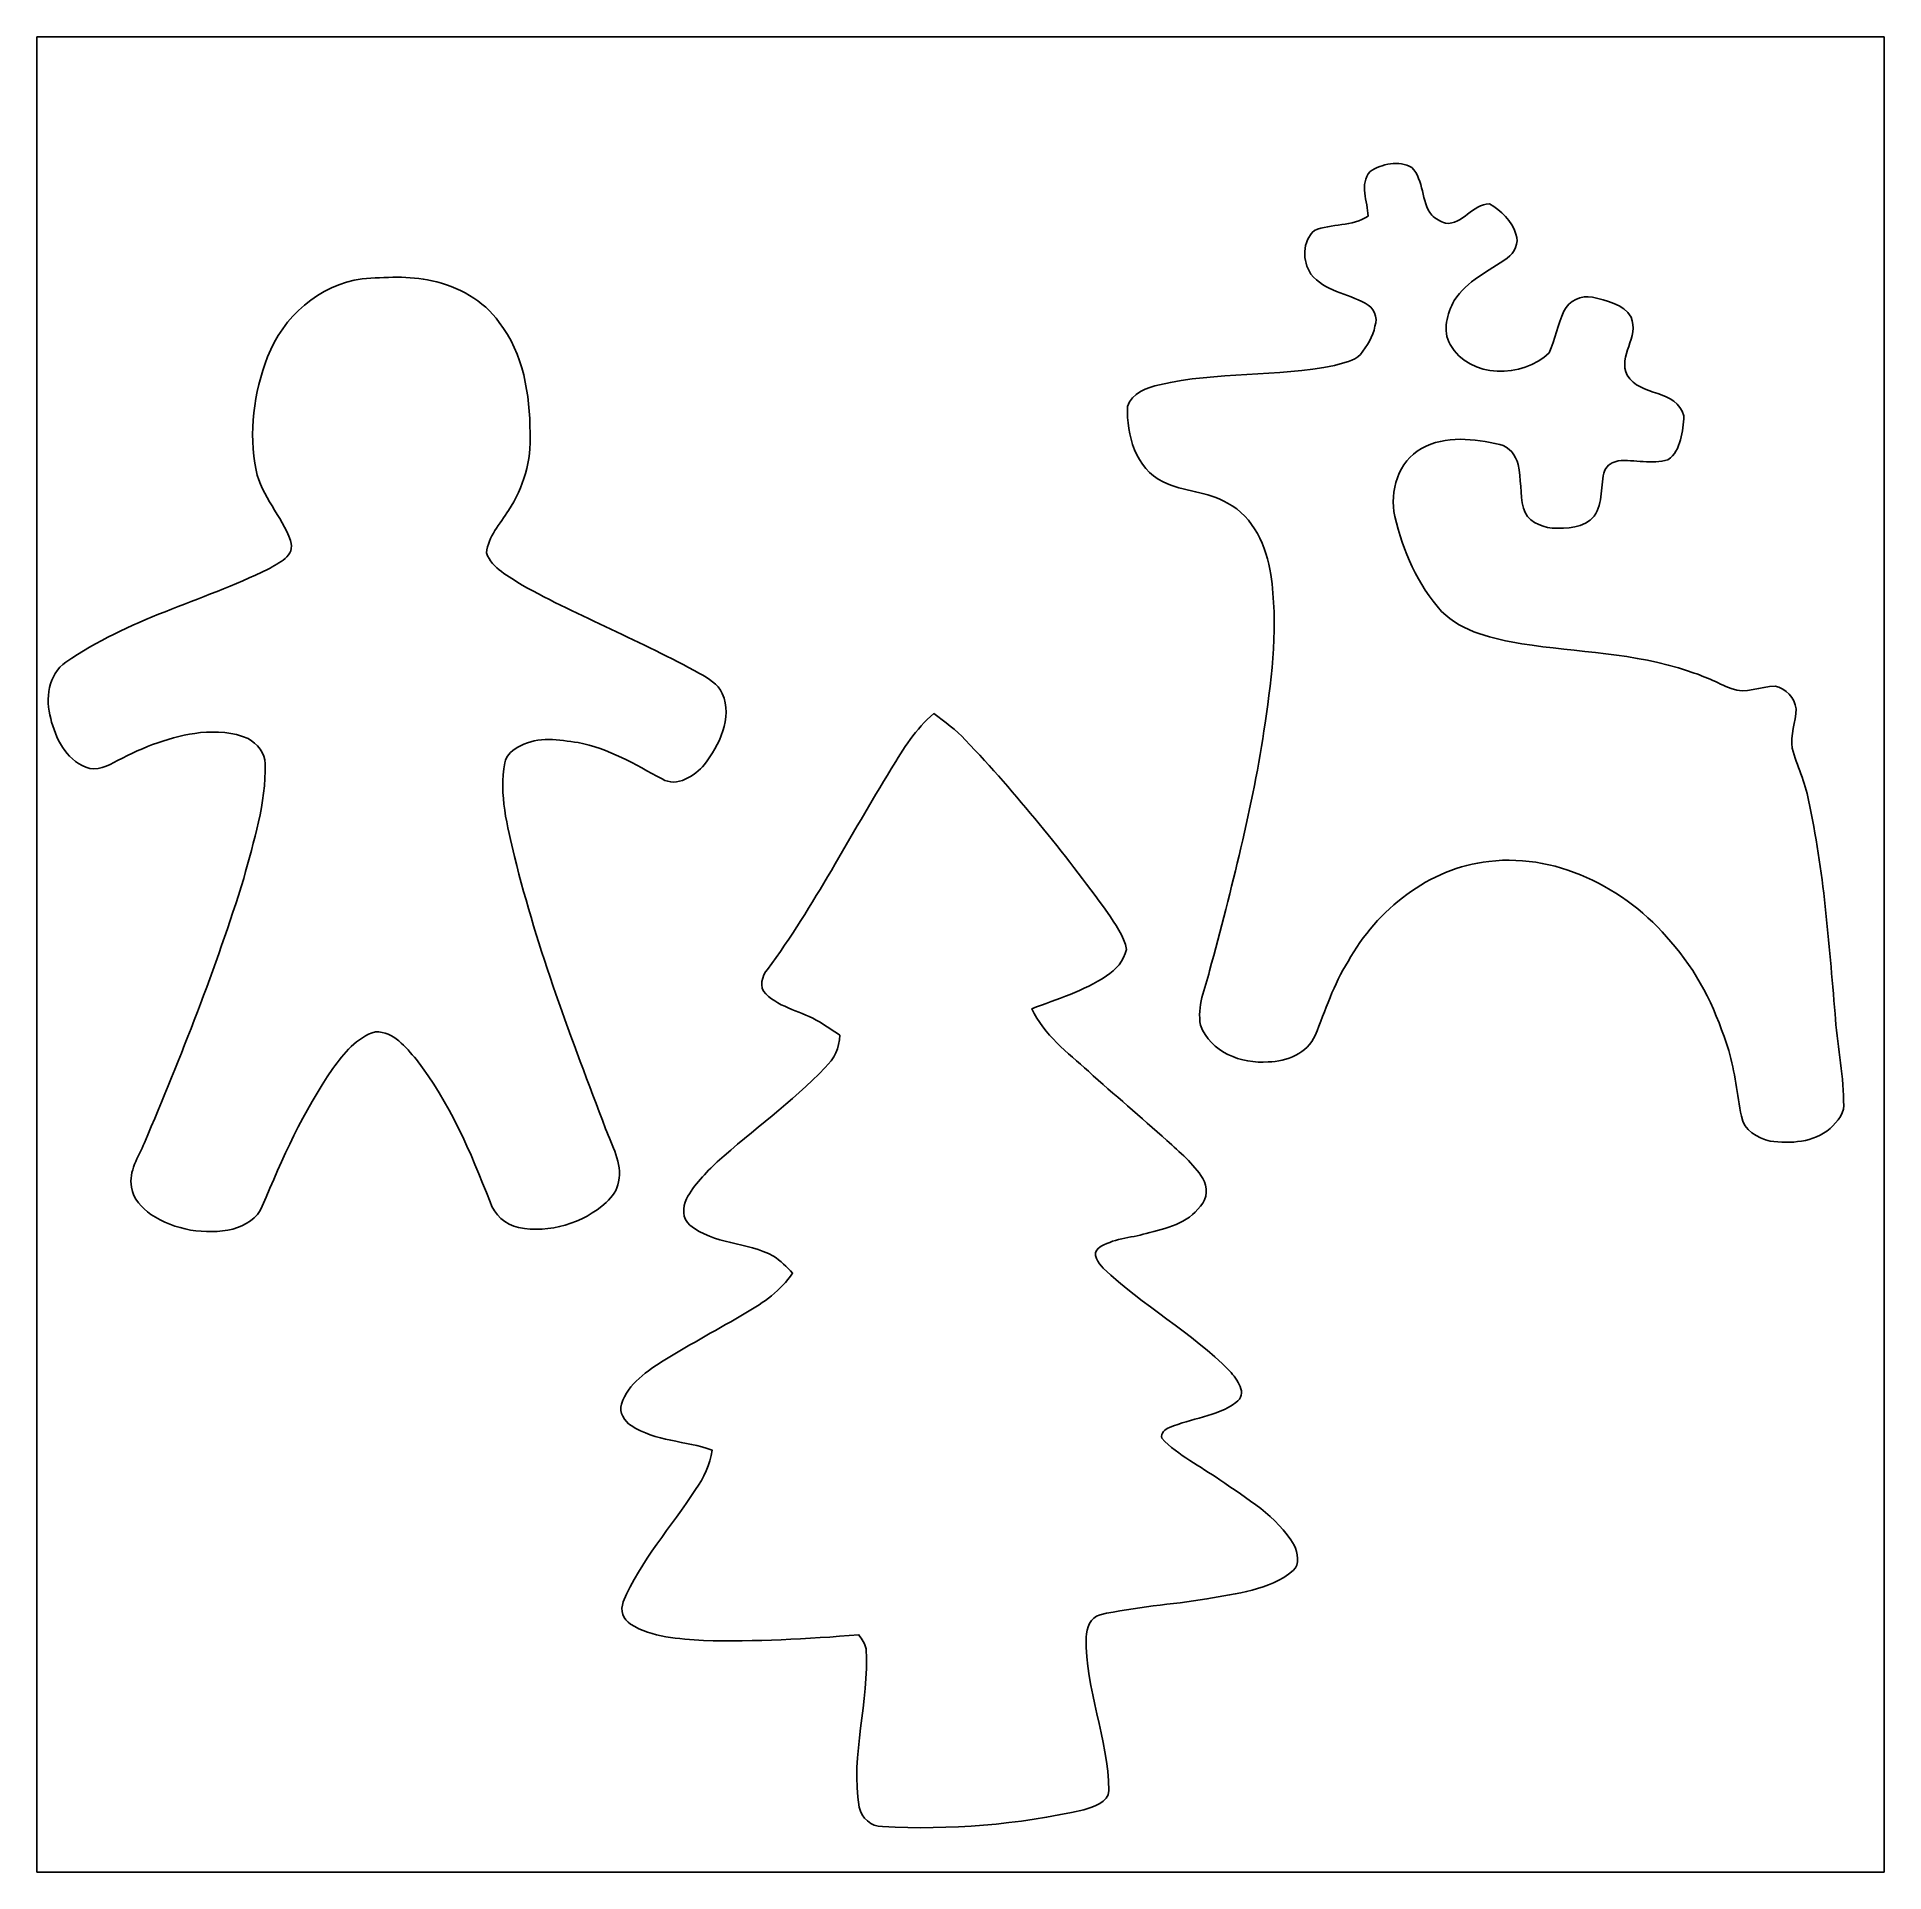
# Model space of a CAD drawing. Header units: centimetres. Extents: x -16.8 to 16.8, y -16.7 to 16.7.
import ezdxf

# ---------------------------------------------------------------- set-up
doc = ezdxf.new("R2010")
doc.units = ezdxf.units.CM
doc.header["$MEASUREMENT"] = 0
doc.layers.add('Layer 1', color=7, linetype='Continuous')

msp = doc.modelspace()

# ---------------------------------------------------------------- linework, layer by layer
at = {"layer": 'Layer 1', "color": 7}
for points, knots in [([(-16.77458, 16.66875), (-16.77458, 16.66875), (16.77458, 16.66875), (16.77458, 16.66875), (16.77458, 16.66875), (16.77458, 16.66875), (16.77458, -16.66875), (16.77458, -16.66875), (16.77458, -16.66875), (16.77458, -16.66875), (-16.77458, -16.66875), (-16.77458, -16.66875), (-16.77458, -16.66875), (-16.77458, -16.66875), (-16.77458, 16.66875), (-16.77458, 16.66875), (-16.77458, 16.66875), (-16.77458, 16.66875), (-16.77458, 16.66875), (-16.77458, 16.66875)], [0, 0, 0, 0, 0.16666667, 0.16666667, 0.16666667, 0.16666667, 0.33333333, 0.33333333, 0.33333333, 0.33333333, 0.5, 0.5, 0.5, 0.5, 0.66666667, 0.66666667, 0.66666667, 0.66666667, 1, 1, 1, 1]), ([(7.43867, 14.22188), (7.23724, 13.99822), (7.39634, 13.67543), (7.40269, 13.41473), (7.40269, 13.41473), (7.11482, 13.21611), (6.7377, 13.28491), (6.42796, 13.1512), (6.42796, 13.1512), (6.20536, 12.96141), (6.20501, 12.59346), (6.36376, 12.36169), (6.36376, 12.36169), (6.61, 12.04913), (7.02381, 12.00926), (7.35224, 11.8297), (7.35224, 11.8297), (7.5057, 11.76161), (7.58754, 11.57076), (7.52687, 11.41201), (7.52687, 11.41201), (7.49476, 11.21869), (7.38011, 11.05464), (7.26616, 10.90154), (7.26616, 10.90154), (7.14446, 10.77136), (6.95431, 10.75055), (6.79415, 10.69975), (6.79415, 10.69975), (5.7464, 10.48773), (4.65878, 10.59462), (3.61632, 10.3505), (3.61632, 10.3505), (3.38949, 10.29758), (3.10903, 10.20233), (3.03318, 9.95433), (3.03318, 9.95433), (3.01484, 9.43963), (3.17818, 8.83179), (3.67806, 8.58485), (3.67806, 8.58485), (4.05059, 8.40599), (4.49262, 8.41939), (4.84858, 8.19891), (4.84858, 8.19891), (5.33153, 7.95302), (5.55272, 7.40939), (5.63562, 6.90245), (5.63562, 6.90245), (5.77074, 6.00569), (5.66279, 5.09517), (5.53261, 4.20441), (5.53261, 4.20441), (5.31248, 2.68111), (4.92054, 1.19027), (4.52473, -0.29492), (4.52473, -0.29492), (4.44218, -0.61419), (4.28978, -0.94686), (4.36069, -1.28341), (4.36069, -1.28341), (4.53037, -1.77518), (5.10716, -1.98931), (5.58976, -1.95227), (5.58976, -1.95227), (5.92314, -1.94663), (6.30273, -1.79282), (6.44207, -1.47038), (6.44207, -1.47038), (6.62658, -1.01565), (6.77792, -0.54328), (7.03968, -0.12418), (7.03968, -0.12418), (7.56673, 0.81492), (8.50547, 1.57127), (9.59802, 1.69192), (9.59802, 1.69192), (10.90683, 1.84468), (12.18318, 1.14512), (12.98046, 0.13829), (12.98046, 0.13829), (13.44471, -0.40499), (13.7414, -1.06821), (13.95236, -1.74519), (13.95236, -1.74519), (14.06913, -2.13466), (14.10335, -2.54071), (14.18272, -2.93793), (14.18272, -2.93793), (14.22082, -3.19405), (14.47694, -3.32987), (14.70448, -3.39196), (14.70448, -3.39196), (15.07666, -3.43958), (15.49294, -3.41489), (15.79386, -3.16371), (15.79386, -3.16371), (15.92368, -3.02966), (16.08243, -2.87443), (16.03622, -2.66418), (16.03622, -2.66418), (16.03798, -2.13113), (15.91557, -1.60867), (15.88452, -1.07774), (15.88452, -1.07774), (15.77199, 0.22154), (15.68168, 1.52964), (15.40122, 2.80635), (15.40122, 2.80635), (15.34266, 3.13231), (15.19273, 3.42935), (15.10594, 3.74579), (15.10594, 3.74579), (15.0689, 3.98709), (15.17191, 4.22275), (15.17791, 4.46229), (15.17791, 4.46229), (15.15533, 4.66513), (14.98882, 4.82882), (14.79515, 4.8768), (14.79515, 4.8768), (14.52845, 4.86939), (14.26351, 4.72581), (13.99822, 4.82988), (13.99822, 4.82988), (13.74105, 4.93783), (13.49269, 5.0673), (13.22352, 5.14526), (13.22352, 5.14526), (12.24739, 5.48323), (11.20457, 5.48887), (10.19351, 5.64444), (10.19351, 5.64444), (9.67987, 5.73969), (9.12142, 5.84517), (8.73831, 6.23394), (8.73831, 6.23394), (8.30227, 6.71618), (8.03204, 7.33002), (7.88882, 7.95937), (7.88882, 7.95937), (7.79216, 8.41481), (7.94561, 8.95844), (8.37459, 9.19374), (8.37459, 9.19374), (8.81168, 9.43786), (9.32886, 9.3659), (9.79452, 9.26571), (9.79452, 9.26571), (9.96703, 9.22408), (10.08803, 9.06851), (10.12754, 8.90058), (10.12754, 8.90058), (10.18681, 8.63988), (10.16176, 8.36683), (10.22315, 8.10683), (10.22315, 8.10683), (10.28312, 7.87929), (10.52971, 7.76711), (10.74596, 7.74629), (10.74596, 7.74629), (11.00561, 7.741), (11.33122, 7.7343), (11.50761, 7.96502), (11.50761, 7.96502), (11.68859, 8.20244), (11.60851, 8.52734), (11.70305, 8.79616), (11.70305, 8.79616), (11.73974, 8.896), (11.84981, 8.94397), (11.94647, 8.96726), (11.94647, 8.96726), (12.24315, 8.99724), (12.55924, 8.89741), (12.84922, 8.98737), (12.84922, 8.98737), (13.09546, 9.15952), (13.11663, 9.51477), (13.13956, 9.78359), (13.13956, 9.78359), (13.01186, 10.26866), (12.34158, 10.13389), (12.10945, 10.5216), (12.10945, 10.5216), (11.93694, 10.86802), (12.33311, 11.22645), (12.1793, 11.57887), (12.1793, 11.57887), (12.03819, 11.81911), (11.72633, 11.87838), (11.47904, 11.93941), (11.47904, 11.93941), (11.27548, 11.98492), (11.05323, 11.87168), (10.9601, 11.68859), (10.9601, 11.68859), (10.84298, 11.44623), (10.80452, 11.17318), (10.69164, 10.93047), (10.69164, 10.93047), (10.20904, 10.46198), (9.24807, 10.45386), (8.89423, 11.08251), (8.89423, 11.08251), (8.74818, 11.33546), (8.83673, 11.64202), (8.96937, 11.87944), (8.96937, 11.87944), (9.19233, 12.23962), (9.59697, 12.4139), (9.93034, 12.6492), (9.93034, 12.6492), (10.06263, 12.74657), (10.15365, 12.92225), (10.08486, 13.08806), (10.08486, 13.08806), (10.01924, 13.33006), (9.81534, 13.51209), (9.60684, 13.63451), (9.60684, 13.63451), (9.29534, 13.63662), (9.12918, 13.25668), (8.8071, 13.28279), (8.8071, 13.28279), (8.71784, 13.31771), (8.62824, 13.3604), (8.56156, 13.4299), (8.56156, 13.4299), (8.35872, 13.68425), (8.42574, 14.06207), (8.19573, 14.29879), (8.19573, 14.29879), (7.9629, 14.42579), (7.64999, 14.36758), (7.43867, 14.22188), (7.43867, 14.22188), (7.43867, 14.22188), (7.43867, 14.22188), (7.43867, 14.22188)], [0, 0, 0, 0, 0.01639344, 0.01639344, 0.01639344, 0.01639344, 0.03278689, 0.03278689, 0.03278689, 0.03278689, 0.04918033, 0.04918033, 0.04918033, 0.04918033, 0.06557377, 0.06557377, 0.06557377, 0.06557377, 0.08196721, 0.08196721, 0.08196721, 0.08196721, 0.09836066, 0.09836066, 0.09836066, 0.09836066, 0.1147541, 0.1147541, 0.1147541, 0.1147541, 0.13114754, 0.13114754, 0.13114754, 0.13114754, 0.14754098, 0.14754098, 0.14754098, 0.14754098, 0.16393443, 0.16393443, 0.16393443, 0.16393443, 0.18032787, 0.18032787, 0.18032787, 0.18032787, 0.19672131, 0.19672131, 0.19672131, 0.19672131, 0.21311475, 0.21311475, 0.21311475, 0.21311475, 0.2295082, 0.2295082, 0.2295082, 0.2295082, 0.24590164, 0.24590164, 0.24590164, 0.24590164, 0.26229508, 0.26229508, 0.26229508, 0.26229508, 0.27868852, 0.27868852, 0.27868852, 0.27868852, 0.29508197, 0.29508197, 0.29508197, 0.29508197, 0.31147541, 0.31147541, 0.31147541, 0.31147541, 0.32786885, 0.32786885, 0.32786885, 0.32786885, 0.3442623, 0.3442623, 0.3442623, 0.3442623, 0.36065574, 0.36065574, 0.36065574, 0.36065574, 0.37704918, 0.37704918, 0.37704918, 0.37704918, 0.39344262, 0.39344262, 0.39344262, 0.39344262, 0.40983607, 0.40983607, 0.40983607, 0.40983607, 0.42622951, 0.42622951, 0.42622951, 0.42622951, 0.44262295, 0.44262295, 0.44262295, 0.44262295, 0.45901639, 0.45901639, 0.45901639, 0.45901639, 0.47540984, 0.47540984, 0.47540984, 0.47540984, 0.49180328, 0.49180328, 0.49180328, 0.49180328, 0.50819672, 0.50819672, 0.50819672, 0.50819672, 0.52459016, 0.52459016, 0.52459016, 0.52459016, 0.54098361, 0.54098361, 0.54098361, 0.54098361, 0.55737705, 0.55737705, 0.55737705, 0.55737705, 0.57377049, 0.57377049, 0.57377049, 0.57377049, 0.59016393, 0.59016393, 0.59016393, 0.59016393, 0.60655738, 0.60655738, 0.60655738, 0.60655738, 0.62295082, 0.62295082, 0.62295082, 0.62295082, 0.63934426, 0.63934426, 0.63934426, 0.63934426, 0.6557377, 0.6557377, 0.6557377, 0.6557377, 0.67213115, 0.67213115, 0.67213115, 0.67213115, 0.68852459, 0.68852459, 0.68852459, 0.68852459, 0.70491803, 0.70491803, 0.70491803, 0.70491803, 0.72131148, 0.72131148, 0.72131148, 0.72131148, 0.73770492, 0.73770492, 0.73770492, 0.73770492, 0.75409836, 0.75409836, 0.75409836, 0.75409836, 0.7704918, 0.7704918, 0.7704918, 0.7704918, 0.78688525, 0.78688525, 0.78688525, 0.78688525, 0.80327869, 0.80327869, 0.80327869, 0.80327869, 0.81967213, 0.81967213, 0.81967213, 0.81967213, 0.83606557, 0.83606557, 0.83606557, 0.83606557, 0.85245902, 0.85245902, 0.85245902, 0.85245902, 0.86885246, 0.86885246, 0.86885246, 0.86885246, 0.8852459, 0.8852459, 0.8852459, 0.8852459, 0.90163934, 0.90163934, 0.90163934, 0.90163934, 0.91803279, 0.91803279, 0.91803279, 0.91803279, 0.93442623, 0.93442623, 0.93442623, 0.93442623, 0.95081967, 0.95081967, 0.95081967, 0.95081967, 0.96721311, 0.96721311, 0.96721311, 0.96721311, 1, 1, 1, 1]), ([(-10.86767, 12.27314), (-11.65049, 12.16801), (-12.30559, 11.58064), (-12.5857, 10.85603), (-12.5857, 10.85603), (-12.83511, 10.20692), (-12.93389, 9.48196), (-12.7949, 8.79757), (-12.7949, 8.79757), (-12.69118, 8.32309), (-12.33241, 7.96537), (-12.16695, 7.51981), (-12.16695, 7.51981), (-12.07382, 7.23829), (-12.39097, 7.10918), (-12.57406, 7.00052), (-12.57406, 7.00052), (-13.78444, 6.40786), (-15.13381, 6.09353), (-16.24753, 5.31036), (-16.24753, 5.31036), (-16.57385, 5.08917), (-16.62395, 4.64009), (-16.52517, 4.2859), (-16.52517, 4.2859), (-16.43521, 3.92994), (-16.25424, 3.54683), (-15.88911, 3.40501), (-15.88911, 3.40501), (-15.69332, 3.31611), (-15.4813, 3.43076), (-15.30985, 3.52213), (-15.30985, 3.52213), (-14.8396, 3.77049), (-14.33724, 3.96804), (-13.80561, 4.03084), (-13.80561, 4.03084), (-13.51668, 4.04777), (-13.20765, 4.04883), (-12.94059, 3.92112), (-12.94059, 3.92112), (-12.77303, 3.82834), (-12.62803, 3.6636), (-12.62733, 3.4611), (-12.62733, 3.4611), (-12.61216, 2.74849), (-12.8397, 2.06163), (-13.01785, 1.37936), (-13.01785, 1.37936), (-13.52656, -0.254), (-14.1545, -1.8475), (-14.82266, -3.42159), (-14.82266, -3.42159), (-14.93167, -3.67877), (-15.11159, -3.93347), (-15.05691, -4.22698), (-15.05691, -4.22698), (-15.02904, -4.439), (-14.86958, -4.60057), (-14.70448, -4.72158), (-14.70448, -4.72158), (-14.27092, -5.0105), (-13.72129, -5.0987), (-13.214, -4.99004), (-13.214, -4.99004), (-12.99739, -4.91807), (-12.76209, -4.80025), (-12.6813, -4.56988), (-12.6813, -4.56988), (-12.31688, -3.70875), (-11.93729, -2.84551), (-11.40213, -2.07398), (-11.40213, -2.07398), (-11.19893, -1.80093), (-10.97068, -1.49966), (-10.62531, -1.40547), (-10.62531, -1.40547), (-10.29159, -1.40053), (-10.07745, -1.68169), (-9.88201, -1.90994), (-9.88201, -1.90994), (-9.28299, -2.6797), (-8.89706, -3.58846), (-8.54498, -4.49121), (-8.54498, -4.49121), (-8.47055, -4.72687), (-8.26488, -4.90432), (-8.02675, -4.95935), (-8.02675, -4.95935), (-7.46125, -5.07153), (-6.85941, -4.88386), (-6.43361, -4.5025), (-6.43361, -4.5025), (-6.32848, -4.40126), (-6.23217, -4.27778), (-6.20889, -4.12962), (-6.20889, -4.12962), (-6.13833, -3.78178), (-6.33342, -3.47662), (-6.44631, -3.16406), (-6.44631, -3.16406), (-7.06332, -1.54023), (-7.68491, 0.08855), (-8.10013, 1.778), (-8.10013, 1.778), (-8.23419, 2.33362), (-8.382, 2.90513), (-8.27899, 3.48015), (-8.27899, 3.48015), (-8.24689, 3.62726), (-8.1213, 3.73063), (-7.98901, 3.78848), (-7.98901, 3.78848), (-7.67256, 3.96769), (-7.28804, 3.90243), (-6.94619, 3.84845), (-6.94619, 3.84845), (-6.39233, 3.74756), (-5.90868, 3.45158), (-5.42114, 3.18876), (-5.42114, 3.18876), (-5.14632, 3.02966), (-4.832, 3.24309), (-4.65032, 3.45017), (-4.65032, 3.45017), (-4.38185, 3.80436), (-4.13314, 4.29331), (-4.32647, 4.74204), (-4.32647, 4.74204), (-4.40196, 4.91808), (-4.58153, 5.01579), (-4.73957, 5.10575), (-4.73957, 5.10575), (-5.79085, 5.68748), (-6.91303, 6.12916), (-7.96361, 6.71195), (-7.96361, 6.71195), (-8.20349, 6.86999), (-8.50688, 7.00899), (-8.61201, 7.29544), (-8.61201, 7.29544), (-8.57991, 7.59601), (-8.36048, 7.82073), (-8.20843, 8.06662), (-8.20843, 8.06662), (-7.93433, 8.47831), (-7.79604, 8.97819), (-7.8172, 9.47208), (-7.8172, 9.47208), (-7.82144, 10.16988), (-7.93538, 10.91882), (-8.37918, 11.48256), (-8.37918, 11.48256), (-8.65964, 11.88967), (-9.12777, 12.13167), (-9.60049, 12.23998), (-9.60049, 12.23998), (-10.01536, 12.33205), (-10.44751, 12.30524), (-10.86767, 12.27314), (-10.86767, 12.27314), (-10.86767, 12.27314), (-10.86767, 12.27314), (-10.86767, 12.27314)], [0, 0, 0, 0, 0.02380952, 0.02380952, 0.02380952, 0.02380952, 0.04761905, 0.04761905, 0.04761905, 0.04761905, 0.07142857, 0.07142857, 0.07142857, 0.07142857, 0.0952381, 0.0952381, 0.0952381, 0.0952381, 0.11904762, 0.11904762, 0.11904762, 0.11904762, 0.14285714, 0.14285714, 0.14285714, 0.14285714, 0.16666667, 0.16666667, 0.16666667, 0.16666667, 0.19047619, 0.19047619, 0.19047619, 0.19047619, 0.21428571, 0.21428571, 0.21428571, 0.21428571, 0.23809524, 0.23809524, 0.23809524, 0.23809524, 0.26190476, 0.26190476, 0.26190476, 0.26190476, 0.28571429, 0.28571429, 0.28571429, 0.28571429, 0.30952381, 0.30952381, 0.30952381, 0.30952381, 0.33333333, 0.33333333, 0.33333333, 0.33333333, 0.35714286, 0.35714286, 0.35714286, 0.35714286, 0.38095238, 0.38095238, 0.38095238, 0.38095238, 0.4047619, 0.4047619, 0.4047619, 0.4047619, 0.42857143, 0.42857143, 0.42857143, 0.42857143, 0.45238095, 0.45238095, 0.45238095, 0.45238095, 0.47619048, 0.47619048, 0.47619048, 0.47619048, 0.5, 0.5, 0.5, 0.5, 0.52380952, 0.52380952, 0.52380952, 0.52380952, 0.54761905, 0.54761905, 0.54761905, 0.54761905, 0.57142857, 0.57142857, 0.57142857, 0.57142857, 0.5952381, 0.5952381, 0.5952381, 0.5952381, 0.61904762, 0.61904762, 0.61904762, 0.61904762, 0.64285714, 0.64285714, 0.64285714, 0.64285714, 0.66666667, 0.66666667, 0.66666667, 0.66666667, 0.69047619, 0.69047619, 0.69047619, 0.69047619, 0.71428571, 0.71428571, 0.71428571, 0.71428571, 0.73809524, 0.73809524, 0.73809524, 0.73809524, 0.76190476, 0.76190476, 0.76190476, 0.76190476, 0.78571429, 0.78571429, 0.78571429, 0.78571429, 0.80952381, 0.80952381, 0.80952381, 0.80952381, 0.83333333, 0.83333333, 0.83333333, 0.83333333, 0.85714286, 0.85714286, 0.85714286, 0.85714286, 0.88095238, 0.88095238, 0.88095238, 0.88095238, 0.9047619, 0.9047619, 0.9047619, 0.9047619, 0.92857143, 0.92857143, 0.92857143, 0.92857143, 0.95238095, 0.95238095, 0.95238095, 0.95238095, 1, 1, 1, 1]), ([(-1.25765, 3.3722), (-2.01048, 2.16076), (-2.65712, 0.88194), (-3.50273, -0.26988), (-3.50273, -0.26988), (-3.60892, -0.38594), (-3.66183, -0.59478), (-3.53871, -0.71684), (-3.53871, -0.71684), (-3.26566, -0.97931), (-2.87584, -1.03011), (-2.56293, -1.2252), (-2.56293, -1.2252), (-2.43417, -1.29893), (-2.31352, -1.38536), (-2.19004, -1.46826), (-2.19004, -1.46826), (-2.20098, -1.69404), (-2.29094, -1.90218), (-2.46098, -2.05458), (-2.46098, -2.05458), (-3.05753, -2.68605), (-3.77437, -3.18558), (-4.41678, -3.76767), (-4.41678, -3.76767), (-4.63021, -3.96769), (-4.83764, -4.18077), (-4.9784, -4.44006), (-4.9784, -4.44006), (-5.05107, -4.58964), (-5.05601, -4.80448), (-4.91455, -4.91455), (-4.91455, -4.91455), (-4.48028, -5.26838), (-3.87703, -5.22076), (-3.39654, -5.47864), (-3.39654, -5.47864), (-3.26813, -5.56472), (-3.15524, -5.67408), (-3.05012, -5.78803), (-3.05012, -5.78803), (-3.25931, -6.10482), (-3.57505, -6.32284), (-3.89678, -6.51193), (-3.89678, -6.51193), (-4.38856, -6.79556), (-4.88562, -7.07037), (-5.3721, -7.36318), (-5.3721, -7.36318), (-5.68572, -7.56603), (-6.0385, -7.7911), (-6.15844, -8.16751), (-6.15844, -8.16751), (-6.20748, -8.31921), (-6.10694, -8.47725), (-5.9817, -8.55768), (-5.9817, -8.55768), (-5.54284, -8.84696), (-4.99357, -8.82932), (-4.51203, -9.00359), (-4.51203, -9.00359), (-4.54096, -9.26747), (-4.66161, -9.50701), (-4.81436, -9.71973), (-4.81436, -9.71973), (-5.24616, -10.40271), (-5.81766, -11.00561), (-6.12422, -11.76267), (-6.12422, -11.76267), (-6.18525, -11.91154), (-6.12669, -12.0844), (-5.99158, -12.16554), (-5.99158, -12.16554), (-5.6007, -12.41319), (-5.11669, -12.42413), (-4.66972, -12.46364), (-4.66972, -12.46364), (-3.7278, -12.48692), (-2.78483, -12.43224), (-1.84573, -12.36027), (-1.84573, -12.36027), (-1.79529, -12.43965), (-1.73108, -12.51691), (-1.71485, -12.61216), (-1.71485, -12.61216), (-1.65382, -13.57524), (-2.00343, -14.53021), (-1.83797, -15.49118), (-1.83797, -15.49118), (-1.80128, -15.68873), (-1.62348, -15.84254), (-1.41852, -15.8436), (-1.41852, -15.8436), (-0.19438, -15.90887), (1.04281, -15.80832), (2.23908, -15.5381), (2.23908, -15.5381), (2.42041, -15.4813), (2.68076, -15.41251), (2.69628, -15.18673), (2.69628, -15.18673), (2.68182, -14.2427), (2.2666, -13.35088), (2.28177, -12.40367), (2.28177, -12.40367), (2.29341, -12.24033), (2.3562, -12.03925), (2.53471, -11.9948), (2.53471, -11.9948), (3.17288, -11.84769), (3.83011, -11.81171), (4.47569, -11.70552), (4.47569, -11.70552), (5.01474, -11.6078), (5.60317, -11.55488), (6.04202, -11.19329), (6.04202, -11.19329), (6.16761, -11.07405), (6.12704, -10.87296), (6.06002, -10.73185), (6.06002, -10.73185), (5.74851, -10.20269), (5.20065, -9.88095), (4.70817, -9.54299), (4.70817, -9.54299), (4.35575, -9.29605), (3.95676, -9.10378), (3.65689, -8.78875), (3.65689, -8.78875), (3.62973, -8.69244), (3.71863, -8.62471), (3.79659, -8.59261), (3.79659, -8.59261), (4.19029, -8.42469), (4.64785, -8.39858), (5.00062, -8.14105), (5.00062, -8.14105), (5.23346, -7.9816), (5.02038, -7.71842), (4.88844, -7.56497), (4.88844, -7.56497), (4.19523, -6.85729), (3.30694, -6.37963), (2.59221, -5.69736), (2.59221, -5.69736), (2.50437, -5.60811), (2.37949, -5.43807), (2.50754, -5.33188), (2.50754, -5.33188), (2.76119, -5.15761), (3.08575, -5.15232), (3.37432, -5.06836), (3.37432, -5.06836), (3.7278, -4.97734), (4.13279, -4.88774), (4.35751, -4.56918), (4.35751, -4.56918), (4.49227, -4.43794), (4.49509, -4.22028), (4.4009, -4.06647), (4.4009, -4.06647), (4.22698, -3.79836), (3.98145, -3.59163), (3.74826, -3.37785), (3.74826, -3.37785), (3.27872, -2.95275), (2.79153, -2.54776), (2.32339, -2.12161), (2.32339, -2.12161), (1.9491, -1.77835), (1.50812, -1.46226), (1.29681, -0.98566), (1.29681, -0.98566), (1.75613, -0.80716), (2.23732, -0.66604), (2.65042, -0.38947), (2.65042, -0.38947), (2.82646, -0.28363), (2.96333, -0.10936), (3.01554, 0.08961), (3.01554, 0.08961), (2.97286, 0.3429), (2.80494, 0.55457), (2.66947, 0.76482), (2.66947, 0.76482), (1.87149, 1.85843), (1.02235, 2.91747), (0.08749, 3.89749), (0.08749, 3.89749), (-0.08184, 4.08093), (-0.28434, 4.2291), (-0.48401, 4.37691), (-0.48401, 4.37691), (-0.81315, 4.10386), (-1.03893, 3.7338), (-1.25765, 3.3722)], [0, 0, 0, 0, 0.02, 0.02, 0.02, 0.02, 0.04, 0.04, 0.04, 0.04, 0.06, 0.06, 0.06, 0.06, 0.08, 0.08, 0.08, 0.08, 0.1, 0.1, 0.1, 0.1, 0.12, 0.12, 0.12, 0.12, 0.14, 0.14, 0.14, 0.14, 0.16, 0.16, 0.16, 0.16, 0.18, 0.18, 0.18, 0.18, 0.2, 0.2, 0.2, 0.2, 0.22, 0.22, 0.22, 0.22, 0.24, 0.24, 0.24, 0.24, 0.26, 0.26, 0.26, 0.26, 0.28, 0.28, 0.28, 0.28, 0.3, 0.3, 0.3, 0.3, 0.32, 0.32, 0.32, 0.32, 0.34, 0.34, 0.34, 0.34, 0.36, 0.36, 0.36, 0.36, 0.38, 0.38, 0.38, 0.38, 0.4, 0.4, 0.4, 0.4, 0.42, 0.42, 0.42, 0.42, 0.44, 0.44, 0.44, 0.44, 0.46, 0.46, 0.46, 0.46, 0.48, 0.48, 0.48, 0.48, 0.5, 0.5, 0.5, 0.5, 0.52, 0.52, 0.52, 0.52, 0.54, 0.54, 0.54, 0.54, 0.56, 0.56, 0.56, 0.56, 0.58, 0.58, 0.58, 0.58, 0.6, 0.6, 0.6, 0.6, 0.62, 0.62, 0.62, 0.62, 0.64, 0.64, 0.64, 0.64, 0.66, 0.66, 0.66, 0.66, 0.68, 0.68, 0.68, 0.68, 0.7, 0.7, 0.7, 0.7, 0.72, 0.72, 0.72, 0.72, 0.74, 0.74, 0.74, 0.74, 0.76, 0.76, 0.76, 0.76, 0.78, 0.78, 0.78, 0.78, 0.8, 0.8, 0.8, 0.8, 0.82, 0.82, 0.82, 0.82, 0.84, 0.84, 0.84, 0.84, 0.86, 0.86, 0.86, 0.86, 0.88, 0.88, 0.88, 0.88, 0.9, 0.9, 0.9, 0.9, 0.92, 0.92, 0.92, 0.92, 0.94, 0.94, 0.94, 0.94, 0.96, 0.96, 0.96, 0.96, 1, 1, 1, 1])]:
    msp.add_open_spline(points, degree=3, knots=knots, dxfattribs=at)
at = {"layer": 'Layer 1', "color": 252}
for points, knots in [([(7.43867, 14.22188), (7.64999, 14.36758), (7.9629, 14.42579), (8.19573, 14.29879), (8.19573, 14.29879), (8.42574, 14.06207), (8.35872, 13.68425), (8.56156, 13.4299), (8.56156, 13.4299), (8.62824, 13.3604), (8.71784, 13.31771), (8.8071, 13.28279), (8.8071, 13.28279), (9.12918, 13.25668), (9.29534, 13.63662), (9.60684, 13.63451), (9.60684, 13.63451), (9.81534, 13.51209), (10.01924, 13.33006), (10.08486, 13.08806), (10.08486, 13.08806), (10.15365, 12.92225), (10.06263, 12.74657), (9.93034, 12.6492), (9.93034, 12.6492), (9.59697, 12.4139), (9.19233, 12.23962), (8.96937, 11.87944), (8.96937, 11.87944), (8.83673, 11.64202), (8.74818, 11.33546), (8.89423, 11.08251), (8.89423, 11.08251), (9.24807, 10.45386), (10.20904, 10.46198), (10.69164, 10.93047), (10.69164, 10.93047), (10.80452, 11.17318), (10.84298, 11.44623), (10.9601, 11.68859), (10.9601, 11.68859), (11.05323, 11.87168), (11.27548, 11.98492), (11.47904, 11.93941), (11.47904, 11.93941), (11.72633, 11.87838), (12.03819, 11.81911), (12.1793, 11.57887), (12.1793, 11.57887), (12.33311, 11.22645), (11.93694, 10.86802), (12.10945, 10.5216), (12.10945, 10.5216), (12.34158, 10.13389), (13.01186, 10.26866), (13.13956, 9.78359), (13.13956, 9.78359), (13.11663, 9.51477), (13.09546, 9.15952), (12.84922, 8.98737), (12.84922, 8.98737), (12.55924, 8.89741), (12.24315, 8.99724), (11.94647, 8.96726), (11.94647, 8.96726), (11.84981, 8.94397), (11.73974, 8.896), (11.70305, 8.79616), (11.70305, 8.79616), (11.60851, 8.52734), (11.68859, 8.20244), (11.50761, 7.96502), (11.50761, 7.96502), (11.33122, 7.7343), (11.00561, 7.741), (10.74596, 7.74629), (10.74596, 7.74629), (10.52971, 7.76711), (10.28312, 7.87929), (10.22315, 8.10683), (10.22315, 8.10683), (10.16176, 8.36683), (10.18681, 8.63988), (10.12754, 8.90058), (10.12754, 8.90058), (10.08803, 9.06851), (9.96703, 9.22408), (9.79452, 9.26571), (9.79452, 9.26571), (9.32886, 9.3659), (8.81168, 9.43786), (8.37459, 9.19374), (8.37459, 9.19374), (7.94561, 8.95844), (7.79216, 8.41481), (7.88882, 7.95937), (7.88882, 7.95937), (8.03204, 7.33002), (8.30227, 6.71618), (8.73831, 6.23394), (8.73831, 6.23394), (9.12142, 5.84517), (9.67987, 5.73969), (10.19351, 5.64444), (10.19351, 5.64444), (11.20457, 5.48887), (12.24739, 5.48323), (13.22352, 5.14526), (13.22352, 5.14526), (13.49269, 5.0673), (13.74105, 4.93783), (13.99822, 4.82988), (13.99822, 4.82988), (14.26351, 4.72581), (14.52845, 4.86939), (14.79515, 4.8768), (14.79515, 4.8768), (14.98882, 4.82882), (15.15533, 4.66513), (15.17791, 4.46229), (15.17791, 4.46229), (15.17191, 4.22275), (15.0689, 3.98709), (15.10594, 3.74579), (15.10594, 3.74579), (15.19273, 3.42935), (15.34266, 3.13231), (15.40122, 2.80635), (15.40122, 2.80635), (15.68168, 1.52964), (15.77199, 0.22154), (15.88452, -1.07774), (15.88452, -1.07774), (15.91557, -1.60867), (16.03798, -2.13113), (16.03622, -2.66418), (16.03622, -2.66418), (16.08243, -2.87443), (15.92368, -3.02966), (15.79386, -3.16371), (15.79386, -3.16371), (15.49294, -3.41489), (15.07666, -3.43958), (14.70448, -3.39196), (14.70448, -3.39196), (14.47694, -3.32987), (14.22082, -3.19405), (14.18272, -2.93793), (14.18272, -2.93793), (14.10335, -2.54071), (14.06913, -2.13466), (13.95236, -1.74519), (13.95236, -1.74519), (13.7414, -1.06821), (13.44471, -0.40499), (12.98046, 0.13829), (12.98046, 0.13829), (12.18318, 1.14512), (10.90683, 1.84468), (9.59802, 1.69192), (9.59802, 1.69192), (8.50547, 1.57127), (7.56673, 0.81492), (7.03968, -0.12418), (7.03968, -0.12418), (6.77792, -0.54328), (6.62658, -1.01565), (6.44207, -1.47038), (6.44207, -1.47038), (6.30273, -1.79282), (5.92314, -1.94663), (5.58976, -1.95227), (5.58976, -1.95227), (5.10716, -1.98931), (4.53037, -1.77518), (4.36069, -1.28341), (4.36069, -1.28341), (4.28978, -0.94686), (4.44218, -0.61419), (4.52473, -0.29492), (4.52473, -0.29492), (4.92054, 1.19027), (5.31248, 2.68111), (5.53261, 4.20441), (5.53261, 4.20441), (5.66279, 5.09517), (5.77074, 6.00569), (5.63562, 6.90245), (5.63562, 6.90245), (5.55272, 7.40939), (5.33153, 7.95302), (4.84858, 8.19891), (4.84858, 8.19891), (4.49262, 8.41939), (4.05059, 8.40599), (3.67806, 8.58485), (3.67806, 8.58485), (3.17818, 8.83179), (3.01484, 9.43963), (3.03318, 9.95433), (3.03318, 9.95433), (3.10903, 10.20233), (3.38949, 10.29758), (3.61632, 10.3505), (3.61632, 10.3505), (4.65878, 10.59462), (5.7464, 10.48773), (6.79415, 10.69975), (6.79415, 10.69975), (6.95431, 10.75055), (7.14446, 10.77136), (7.26616, 10.90154), (7.26616, 10.90154), (7.38011, 11.05464), (7.49476, 11.21869), (7.52687, 11.41201), (7.52687, 11.41201), (7.58754, 11.57076), (7.5057, 11.76161), (7.35224, 11.8297), (7.35224, 11.8297), (7.02381, 12.00926), (6.61, 12.04913), (6.36376, 12.36169), (6.36376, 12.36169), (6.20501, 12.59346), (6.20536, 12.96141), (6.42796, 13.1512), (6.42796, 13.1512), (6.7377, 13.28491), (7.11482, 13.21611), (7.40269, 13.41473), (7.40269, 13.41473), (7.39634, 13.67543), (7.23724, 13.99822), (7.43867, 14.22188)], [0, 0, 0, 0, 0.01666667, 0.01666667, 0.01666667, 0.01666667, 0.03333333, 0.03333333, 0.03333333, 0.03333333, 0.05, 0.05, 0.05, 0.05, 0.06666667, 0.06666667, 0.06666667, 0.06666667, 0.08333333, 0.08333333, 0.08333333, 0.08333333, 0.1, 0.1, 0.1, 0.1, 0.11666667, 0.11666667, 0.11666667, 0.11666667, 0.13333333, 0.13333333, 0.13333333, 0.13333333, 0.15, 0.15, 0.15, 0.15, 0.16666667, 0.16666667, 0.16666667, 0.16666667, 0.18333333, 0.18333333, 0.18333333, 0.18333333, 0.2, 0.2, 0.2, 0.2, 0.21666667, 0.21666667, 0.21666667, 0.21666667, 0.23333333, 0.23333333, 0.23333333, 0.23333333, 0.25, 0.25, 0.25, 0.25, 0.26666667, 0.26666667, 0.26666667, 0.26666667, 0.28333333, 0.28333333, 0.28333333, 0.28333333, 0.3, 0.3, 0.3, 0.3, 0.31666667, 0.31666667, 0.31666667, 0.31666667, 0.33333333, 0.33333333, 0.33333333, 0.33333333, 0.35, 0.35, 0.35, 0.35, 0.36666667, 0.36666667, 0.36666667, 0.36666667, 0.38333333, 0.38333333, 0.38333333, 0.38333333, 0.4, 0.4, 0.4, 0.4, 0.41666667, 0.41666667, 0.41666667, 0.41666667, 0.43333333, 0.43333333, 0.43333333, 0.43333333, 0.45, 0.45, 0.45, 0.45, 0.46666667, 0.46666667, 0.46666667, 0.46666667, 0.48333333, 0.48333333, 0.48333333, 0.48333333, 0.5, 0.5, 0.5, 0.5, 0.51666667, 0.51666667, 0.51666667, 0.51666667, 0.53333333, 0.53333333, 0.53333333, 0.53333333, 0.55, 0.55, 0.55, 0.55, 0.56666667, 0.56666667, 0.56666667, 0.56666667, 0.58333333, 0.58333333, 0.58333333, 0.58333333, 0.6, 0.6, 0.6, 0.6, 0.61666667, 0.61666667, 0.61666667, 0.61666667, 0.63333333, 0.63333333, 0.63333333, 0.63333333, 0.65, 0.65, 0.65, 0.65, 0.66666667, 0.66666667, 0.66666667, 0.66666667, 0.68333333, 0.68333333, 0.68333333, 0.68333333, 0.7, 0.7, 0.7, 0.7, 0.71666667, 0.71666667, 0.71666667, 0.71666667, 0.73333333, 0.73333333, 0.73333333, 0.73333333, 0.75, 0.75, 0.75, 0.75, 0.76666667, 0.76666667, 0.76666667, 0.76666667, 0.78333333, 0.78333333, 0.78333333, 0.78333333, 0.8, 0.8, 0.8, 0.8, 0.81666667, 0.81666667, 0.81666667, 0.81666667, 0.83333333, 0.83333333, 0.83333333, 0.83333333, 0.85, 0.85, 0.85, 0.85, 0.86666667, 0.86666667, 0.86666667, 0.86666667, 0.88333333, 0.88333333, 0.88333333, 0.88333333, 0.9, 0.9, 0.9, 0.9, 0.91666667, 0.91666667, 0.91666667, 0.91666667, 0.93333333, 0.93333333, 0.93333333, 0.93333333, 0.95, 0.95, 0.95, 0.95, 0.96666667, 0.96666667, 0.96666667, 0.96666667, 1, 1, 1, 1]), ([(-10.86767, 12.27314), (-10.44751, 12.30524), (-10.01536, 12.33205), (-9.60049, 12.23998), (-9.60049, 12.23998), (-9.12777, 12.13167), (-8.65964, 11.88967), (-8.37918, 11.48256), (-8.37918, 11.48256), (-7.93538, 10.91882), (-7.82144, 10.16988), (-7.8172, 9.47208), (-7.8172, 9.47208), (-7.79604, 8.97819), (-7.93433, 8.47831), (-8.20843, 8.06662), (-8.20843, 8.06662), (-8.36048, 7.82073), (-8.57991, 7.59601), (-8.61201, 7.29544), (-8.61201, 7.29544), (-8.50688, 7.00899), (-8.20349, 6.86999), (-7.96361, 6.71195), (-7.96361, 6.71195), (-6.91303, 6.12916), (-5.79085, 5.68748), (-4.73957, 5.10575), (-4.73957, 5.10575), (-4.58153, 5.01579), (-4.40196, 4.91808), (-4.32647, 4.74204), (-4.32647, 4.74204), (-4.13314, 4.29331), (-4.38185, 3.80436), (-4.65032, 3.45017), (-4.65032, 3.45017), (-4.832, 3.24309), (-5.14632, 3.02966), (-5.42114, 3.18876), (-5.42114, 3.18876), (-5.90868, 3.45158), (-6.39233, 3.74756), (-6.94619, 3.84845), (-6.94619, 3.84845), (-7.28804, 3.90243), (-7.67256, 3.96769), (-7.98901, 3.78848), (-7.98901, 3.78848), (-8.1213, 3.73063), (-8.24689, 3.62726), (-8.27899, 3.48015), (-8.27899, 3.48015), (-8.382, 2.90513), (-8.23419, 2.33362), (-8.10013, 1.778), (-8.10013, 1.778), (-7.68491, 0.08855), (-7.06332, -1.54023), (-6.44631, -3.16406), (-6.44631, -3.16406), (-6.33342, -3.47662), (-6.13833, -3.78178), (-6.20889, -4.12962), (-6.20889, -4.12962), (-6.23217, -4.27778), (-6.32848, -4.40126), (-6.43361, -4.5025), (-6.43361, -4.5025), (-6.85941, -4.88386), (-7.46125, -5.07153), (-8.02675, -4.95935), (-8.02675, -4.95935), (-8.26488, -4.90432), (-8.47055, -4.72687), (-8.54498, -4.49121), (-8.54498, -4.49121), (-8.89706, -3.58846), (-9.28299, -2.6797), (-9.88201, -1.90994), (-9.88201, -1.90994), (-10.07745, -1.68169), (-10.29159, -1.40053), (-10.62531, -1.40547), (-10.62531, -1.40547), (-10.97068, -1.49966), (-11.19893, -1.80093), (-11.40213, -2.07398), (-11.40213, -2.07398), (-11.93729, -2.84551), (-12.31688, -3.70875), (-12.6813, -4.56988), (-12.6813, -4.56988), (-12.76209, -4.80025), (-12.99739, -4.91807), (-13.214, -4.99004), (-13.214, -4.99004), (-13.72129, -5.0987), (-14.27092, -5.0105), (-14.70448, -4.72158), (-14.70448, -4.72158), (-14.86958, -4.60057), (-15.02904, -4.439), (-15.05691, -4.22698), (-15.05691, -4.22698), (-15.11159, -3.93347), (-14.93167, -3.67877), (-14.82266, -3.42159), (-14.82266, -3.42159), (-14.1545, -1.8475), (-13.52656, -0.254), (-13.01785, 1.37936), (-13.01785, 1.37936), (-12.8397, 2.06163), (-12.61216, 2.74849), (-12.62733, 3.4611), (-12.62733, 3.4611), (-12.62803, 3.6636), (-12.77303, 3.82834), (-12.94059, 3.92112), (-12.94059, 3.92112), (-13.20765, 4.04883), (-13.51668, 4.04777), (-13.80561, 4.03084), (-13.80561, 4.03084), (-14.33724, 3.96804), (-14.8396, 3.77049), (-15.30985, 3.52213), (-15.30985, 3.52213), (-15.4813, 3.43076), (-15.69332, 3.31611), (-15.88911, 3.40501), (-15.88911, 3.40501), (-16.25424, 3.54683), (-16.43521, 3.92994), (-16.52517, 4.2859), (-16.52517, 4.2859), (-16.62395, 4.64009), (-16.57385, 5.08917), (-16.24753, 5.31036), (-16.24753, 5.31036), (-15.13381, 6.09353), (-13.78444, 6.40786), (-12.57406, 7.00052), (-12.57406, 7.00052), (-12.39097, 7.10918), (-12.07382, 7.23829), (-12.16695, 7.51981), (-12.16695, 7.51981), (-12.33241, 7.96537), (-12.69118, 8.32309), (-12.7949, 8.79757), (-12.7949, 8.79757), (-12.93389, 9.48196), (-12.83511, 10.20692), (-12.5857, 10.85603), (-12.5857, 10.85603), (-12.30559, 11.58064), (-11.65049, 12.16801), (-10.86767, 12.27314)], [0, 0, 0, 0, 0.02439024, 0.02439024, 0.02439024, 0.02439024, 0.04878049, 0.04878049, 0.04878049, 0.04878049, 0.07317073, 0.07317073, 0.07317073, 0.07317073, 0.09756098, 0.09756098, 0.09756098, 0.09756098, 0.12195122, 0.12195122, 0.12195122, 0.12195122, 0.14634146, 0.14634146, 0.14634146, 0.14634146, 0.17073171, 0.17073171, 0.17073171, 0.17073171, 0.19512195, 0.19512195, 0.19512195, 0.19512195, 0.2195122, 0.2195122, 0.2195122, 0.2195122, 0.24390244, 0.24390244, 0.24390244, 0.24390244, 0.26829268, 0.26829268, 0.26829268, 0.26829268, 0.29268293, 0.29268293, 0.29268293, 0.29268293, 0.31707317, 0.31707317, 0.31707317, 0.31707317, 0.34146341, 0.34146341, 0.34146341, 0.34146341, 0.36585366, 0.36585366, 0.36585366, 0.36585366, 0.3902439, 0.3902439, 0.3902439, 0.3902439, 0.41463415, 0.41463415, 0.41463415, 0.41463415, 0.43902439, 0.43902439, 0.43902439, 0.43902439, 0.46341463, 0.46341463, 0.46341463, 0.46341463, 0.48780488, 0.48780488, 0.48780488, 0.48780488, 0.51219512, 0.51219512, 0.51219512, 0.51219512, 0.53658537, 0.53658537, 0.53658537, 0.53658537, 0.56097561, 0.56097561, 0.56097561, 0.56097561, 0.58536585, 0.58536585, 0.58536585, 0.58536585, 0.6097561, 0.6097561, 0.6097561, 0.6097561, 0.63414634, 0.63414634, 0.63414634, 0.63414634, 0.65853659, 0.65853659, 0.65853659, 0.65853659, 0.68292683, 0.68292683, 0.68292683, 0.68292683, 0.70731707, 0.70731707, 0.70731707, 0.70731707, 0.73170732, 0.73170732, 0.73170732, 0.73170732, 0.75609756, 0.75609756, 0.75609756, 0.75609756, 0.7804878, 0.7804878, 0.7804878, 0.7804878, 0.80487805, 0.80487805, 0.80487805, 0.80487805, 0.82926829, 0.82926829, 0.82926829, 0.82926829, 0.85365854, 0.85365854, 0.85365854, 0.85365854, 0.87804878, 0.87804878, 0.87804878, 0.87804878, 0.90243902, 0.90243902, 0.90243902, 0.90243902, 0.92682927, 0.92682927, 0.92682927, 0.92682927, 0.95121951, 0.95121951, 0.95121951, 0.95121951, 1, 1, 1, 1]), ([(-1.25765, 3.3722), (-1.03893, 3.7338), (-0.81315, 4.10386), (-0.48401, 4.37691), (-0.48401, 4.37691), (-0.28434, 4.2291), (-0.08184, 4.08093), (0.08749, 3.89749), (0.08749, 3.89749), (1.02235, 2.91747), (1.87149, 1.85843), (2.66947, 0.76482), (2.66947, 0.76482), (2.80494, 0.55457), (2.97286, 0.3429), (3.01554, 0.08961), (3.01554, 0.08961), (2.96333, -0.10936), (2.82646, -0.28363), (2.65042, -0.38947), (2.65042, -0.38947), (2.23732, -0.66604), (1.75613, -0.80716), (1.29681, -0.98566), (1.29681, -0.98566), (1.50812, -1.46226), (1.9491, -1.77835), (2.32339, -2.12161), (2.32339, -2.12161), (2.79153, -2.54776), (3.27872, -2.95275), (3.74826, -3.37785), (3.74826, -3.37785), (3.98145, -3.59163), (4.22698, -3.79836), (4.4009, -4.06647), (4.4009, -4.06647), (4.49509, -4.22028), (4.49227, -4.43794), (4.35751, -4.56918), (4.35751, -4.56918), (4.13279, -4.88774), (3.7278, -4.97734), (3.37432, -5.06836), (3.37432, -5.06836), (3.08575, -5.15232), (2.76119, -5.15761), (2.50754, -5.33188), (2.50754, -5.33188), (2.37949, -5.43807), (2.50437, -5.60811), (2.59221, -5.69736), (2.59221, -5.69736), (3.30694, -6.37963), (4.19523, -6.85729), (4.88844, -7.56497), (4.88844, -7.56497), (5.02038, -7.71842), (5.23346, -7.9816), (5.00062, -8.14105), (5.00062, -8.14105), (4.64785, -8.39858), (4.19029, -8.42469), (3.79659, -8.59261), (3.79659, -8.59261), (3.71863, -8.62471), (3.62973, -8.69244), (3.65689, -8.78875), (3.65689, -8.78875), (3.95676, -9.10378), (4.35575, -9.29605), (4.70817, -9.54299), (4.70817, -9.54299), (5.20065, -9.88095), (5.74851, -10.20269), (6.06002, -10.73185), (6.06002, -10.73185), (6.12704, -10.87296), (6.16761, -11.07405), (6.04202, -11.19329), (6.04202, -11.19329), (5.60317, -11.55488), (5.01474, -11.6078), (4.47569, -11.70552), (4.47569, -11.70552), (3.83011, -11.81171), (3.17288, -11.84769), (2.53471, -11.9948), (2.53471, -11.9948), (2.3562, -12.03925), (2.29341, -12.24033), (2.28177, -12.40367), (2.28177, -12.40367), (2.2666, -13.35088), (2.68182, -14.2427), (2.69628, -15.18673), (2.69628, -15.18673), (2.68076, -15.41251), (2.42041, -15.4813), (2.23908, -15.5381), (2.23908, -15.5381), (1.04281, -15.80832), (-0.19438, -15.90887), (-1.41852, -15.8436), (-1.41852, -15.8436), (-1.62348, -15.84254), (-1.80128, -15.68873), (-1.83797, -15.49118), (-1.83797, -15.49118), (-2.00343, -14.53021), (-1.65382, -13.57524), (-1.71485, -12.61216), (-1.71485, -12.61216), (-1.73108, -12.51691), (-1.79529, -12.43965), (-1.84573, -12.36027), (-1.84573, -12.36027), (-2.78483, -12.43224), (-3.7278, -12.48692), (-4.66972, -12.46364), (-4.66972, -12.46364), (-5.11669, -12.42413), (-5.6007, -12.41319), (-5.99158, -12.16554), (-5.99158, -12.16554), (-6.12669, -12.0844), (-6.18525, -11.91154), (-6.12422, -11.76267), (-6.12422, -11.76267), (-5.81766, -11.00561), (-5.24616, -10.40271), (-4.81436, -9.71973), (-4.81436, -9.71973), (-4.66161, -9.50701), (-4.54096, -9.26747), (-4.51203, -9.00359), (-4.51203, -9.00359), (-4.99357, -8.82932), (-5.54284, -8.84696), (-5.9817, -8.55768), (-5.9817, -8.55768), (-6.10694, -8.47725), (-6.20748, -8.31921), (-6.15844, -8.16751), (-6.15844, -8.16751), (-6.0385, -7.7911), (-5.68572, -7.56603), (-5.3721, -7.36318), (-5.3721, -7.36318), (-4.88562, -7.07037), (-4.38856, -6.79556), (-3.89678, -6.51193), (-3.89678, -6.51193), (-3.57505, -6.32284), (-3.25931, -6.10482), (-3.05012, -5.78803), (-3.05012, -5.78803), (-3.15524, -5.67408), (-3.26813, -5.56472), (-3.39654, -5.47864), (-3.39654, -5.47864), (-3.87703, -5.22076), (-4.48028, -5.26838), (-4.91455, -4.91455), (-4.91455, -4.91455), (-5.05601, -4.80448), (-5.05107, -4.58964), (-4.9784, -4.44006), (-4.9784, -4.44006), (-4.83764, -4.18077), (-4.63021, -3.96769), (-4.41678, -3.76767), (-4.41678, -3.76767), (-3.77437, -3.18558), (-3.05753, -2.68605), (-2.46098, -2.05458), (-2.46098, -2.05458), (-2.29094, -1.90218), (-2.20098, -1.69404), (-2.19004, -1.46826), (-2.19004, -1.46826), (-2.31352, -1.38536), (-2.43417, -1.29893), (-2.56293, -1.2252), (-2.56293, -1.2252), (-2.87584, -1.03011), (-3.26566, -0.97931), (-3.53871, -0.71684), (-3.53871, -0.71684), (-3.66183, -0.59478), (-3.60892, -0.38594), (-3.50273, -0.26988), (-3.50273, -0.26988), (-2.65712, 0.88194), (-2.01048, 2.16076), (-1.25765, 3.3722)], [0, 0, 0, 0, 0.02, 0.02, 0.02, 0.02, 0.04, 0.04, 0.04, 0.04, 0.06, 0.06, 0.06, 0.06, 0.08, 0.08, 0.08, 0.08, 0.1, 0.1, 0.1, 0.1, 0.12, 0.12, 0.12, 0.12, 0.14, 0.14, 0.14, 0.14, 0.16, 0.16, 0.16, 0.16, 0.18, 0.18, 0.18, 0.18, 0.2, 0.2, 0.2, 0.2, 0.22, 0.22, 0.22, 0.22, 0.24, 0.24, 0.24, 0.24, 0.26, 0.26, 0.26, 0.26, 0.28, 0.28, 0.28, 0.28, 0.3, 0.3, 0.3, 0.3, 0.32, 0.32, 0.32, 0.32, 0.34, 0.34, 0.34, 0.34, 0.36, 0.36, 0.36, 0.36, 0.38, 0.38, 0.38, 0.38, 0.4, 0.4, 0.4, 0.4, 0.42, 0.42, 0.42, 0.42, 0.44, 0.44, 0.44, 0.44, 0.46, 0.46, 0.46, 0.46, 0.48, 0.48, 0.48, 0.48, 0.5, 0.5, 0.5, 0.5, 0.52, 0.52, 0.52, 0.52, 0.54, 0.54, 0.54, 0.54, 0.56, 0.56, 0.56, 0.56, 0.58, 0.58, 0.58, 0.58, 0.6, 0.6, 0.6, 0.6, 0.62, 0.62, 0.62, 0.62, 0.64, 0.64, 0.64, 0.64, 0.66, 0.66, 0.66, 0.66, 0.68, 0.68, 0.68, 0.68, 0.7, 0.7, 0.7, 0.7, 0.72, 0.72, 0.72, 0.72, 0.74, 0.74, 0.74, 0.74, 0.76, 0.76, 0.76, 0.76, 0.78, 0.78, 0.78, 0.78, 0.8, 0.8, 0.8, 0.8, 0.82, 0.82, 0.82, 0.82, 0.84, 0.84, 0.84, 0.84, 0.86, 0.86, 0.86, 0.86, 0.88, 0.88, 0.88, 0.88, 0.9, 0.9, 0.9, 0.9, 0.92, 0.92, 0.92, 0.92, 0.94, 0.94, 0.94, 0.94, 0.96, 0.96, 0.96, 0.96, 1, 1, 1, 1])]:
    msp.add_open_spline(points, degree=3, knots=knots, dxfattribs=at)

doc.saveas('drawing.dxf')
